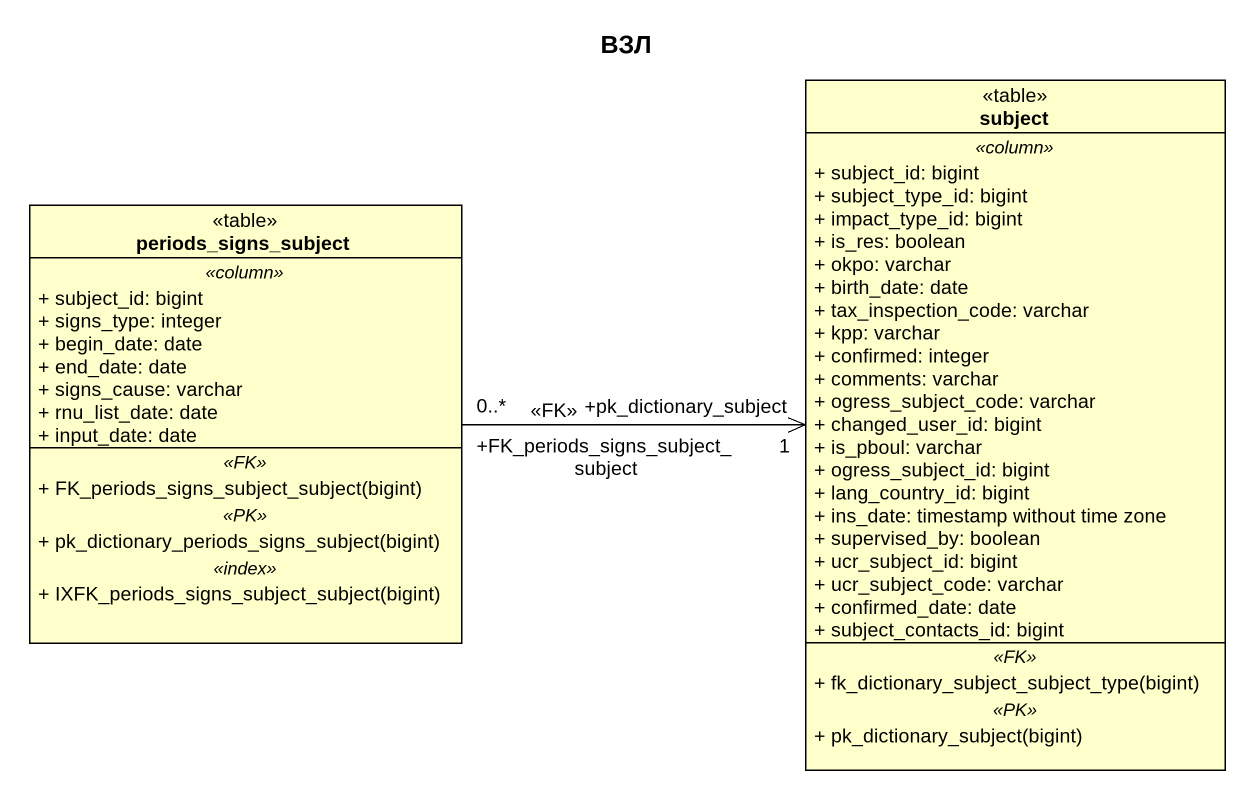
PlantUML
@startuml
title ВЗЛ
hide circle
hide empty members
skinparam classAttributeIconSize 0
class subject <<table>> {
  .. <<column>> ..
  + subject_id: bigint
  + subject_type_id: bigint
  + impact_type_id: bigint
  + is_res: boolean
  + okpo: varchar
  + birth_date: date
  + tax_inspection_code: varchar
  + kpp: varchar
  + confirmed: integer
  + comments: varchar
  + ogress_subject_code: varchar
  + changed_user_id: bigint
  + is_pboul: varchar
  + ogress_subject_id: bigint
  + lang_country_id: bigint
  + ins_date: timestamp without time zone
  + supervised_by: boolean
  + ucr_subject_id: bigint
  + ucr_subject_code: varchar
  + confirmed_date: date
  + subject_contacts_id: bigint
  .. <<FK>> ..
  + fk_dictionary_subject_subject_type(bigint)
  .. <<PK>> ..
  + pk_dictionary_subject(bigint)
}
class periods_signs_subject <<table>> {
  .. <<column>> ..
  + subject_id: bigint
  + signs_type: integer
  + begin_date: date
  + end_date: date
  + signs_cause: varchar
  + rnu_list_date: date
  + input_date: date
  .. <<FK>> ..
  + FK_periods_signs_subject_subject(bigint)
  .. <<PK>> ..
  + pk_dictionary_periods_signs_subject(bigint)
  .. <<index>> ..
  + IXFK_periods_signs_subject_subject(bigint)
}
periods_signs_subject "+FK_periods_signs_subject_subject\n0..*" -right-> "+pk_dictionary_subject\n1" subject : <<FK>>
@enduml
